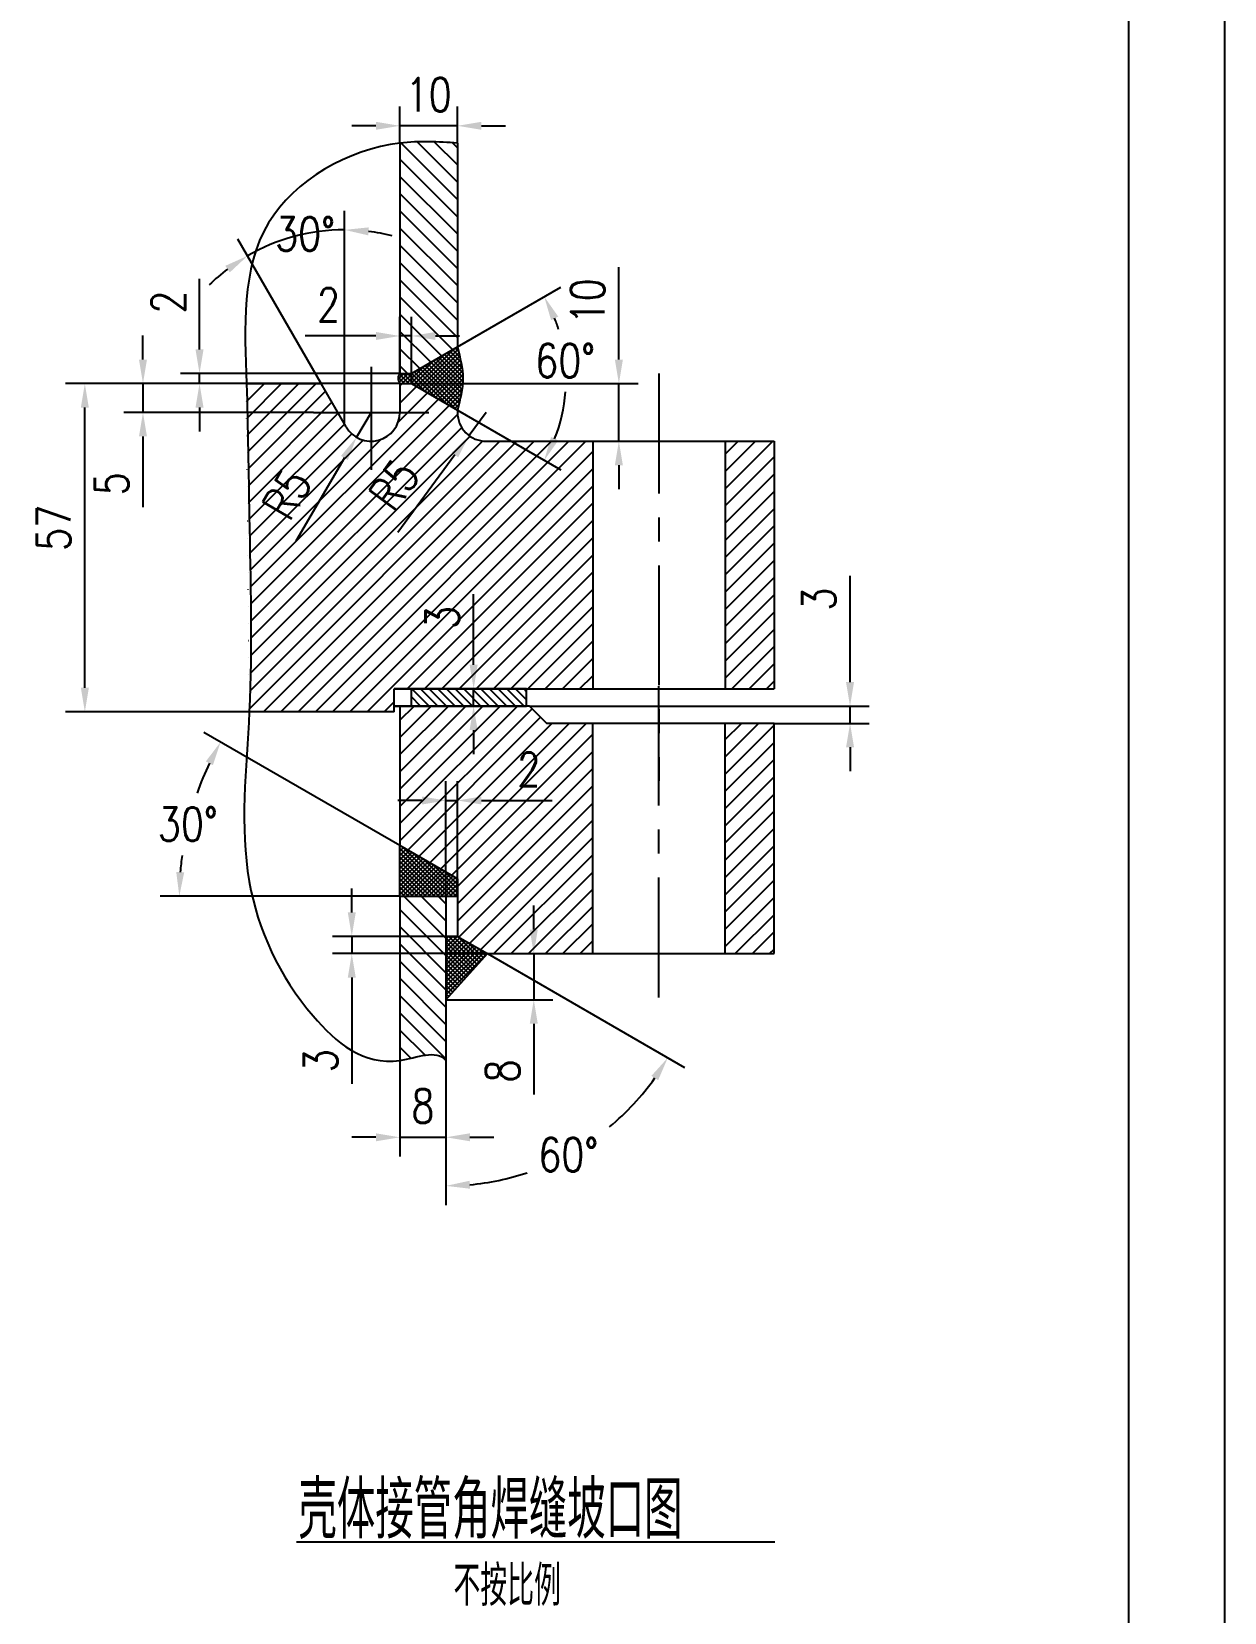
# Model space of a CAD drawing. Header units: millimetres. Extents: x -250 to 5690, y -100 to 8310.
# Drawn here: x 4447 to 5690, y 2832 to 4479 of the extents above; entities that cross this region are included whole.
import ezdxf

# ---------------------------------------------------------------- set-up
doc = ezdxf.new("R2010")
doc.units = ezdxf.units.MM
doc.header["$LTSCALE"] = 100
doc.linetypes.add('CENTER', pattern=[2, 1.25, -0.25, 0.25, -0.25])
for name, color, linetype in [('1轮廓实线层', 7, 'Continuous'), ('2细线层', 4, 'Continuous'), ('3中心线层', 1, 'CENTER'), ('5剖面线层', 2, 'Continuous'), ('6文字层', 3, 'Continuous'), ('7标注层', 4, 'Continuous')]:
    doc.layers.add(name, color=color, linetype=linetype)
doc.styles.add('PC_TEXTSTYLE', font='romans.shx', dxfattribs={"width": 0.8, "bigfont": 'hzfs.shx'})
doc.styles.add('TH_GBDIM', font='romans.shx', dxfattribs={"width": 0.8, "bigfont": 'gbcbig.shx'})
doc.dimstyles.new('TH_GBDIM', dxfattribs={"dimscale": 10, "dimtxt": 3.5, "dimasz": 2.5, "dimexe": 2, "dimexo": 0, "dimgap": 1.5, "dimtad": 1, "dimdec": 1, "dimzin": 0, "dimdsep": 46, "dimtxsty": 'TH_GBDIM', "dimcen": 2.5, "dimclrd": 130, "dimclre": 130, "dimclrt": 3, "dimadec": 0, "dimazin": 0, "dimtfac": 0.714286, "dimtdec": 1, "dimtmove": 0, "dimatfit": 3, "dimfxl": 0, "dimtolj": 1, "dimtzin": 0, "dimlwd": -1, "dimlwe": -1, "dimarcsym": 0})
pattern_1 = [(45, (-1633.578962054632, -1.323490877563927), (-2.245064030267288, 2.245064030267288), []), (135, (-1633.578962054632, -1.323490877563927), (-2.245064030267288, -2.245064030267288), [])]

# ---------------------------------------------------------------- blocks, each defined once
blk = doc.blocks.new('*D73')
at = {"layer": '7标注层', "color": 130}
for p, q in [((4563.005671654653, 4137.619173760688), (4563.005671654653, 4162.619173760688)), ((4830.759370176998, 4112.619173760688), (4543.005671654653, 4112.619173760688)), ((4563.005671654653, 4112.619173760688), (4563.005671654653, 4082.619173760689)), ((4740.759370177005, 4082.619173760689), (4543.005671654653, 4082.619173760689)), ((4563.005671654653, 4057.619173760689), (4563.005671654653, 3983.952507094022))]:
    blk.add_line(p, q, dxfattribs=at)
for points in [[(4558.839004987986, 4137.619173760688), (4567.17233832132, 4137.619173760688), (4563.005671654653, 4112.619173760688)], [(4558.839004987986, 4057.619173760689), (4567.17233832132, 4057.619173760689), (4563.005671654653, 4082.619173760689)]]:
    blk.add_solid(points, dxfattribs=at)
at = {"layer": 'Defpoints', "color": 0}
for p in [(4563.005671654653, 4112.619173760688), (4830.759370176998, 4112.619173760688), (4740.759370177005, 4082.619173760689)]:
    blk.add_point(p, dxfattribs=at)
at = {"layer": '7标注层', "color": 3, "insert": (4530.505671654652, 4008.285840427356), "char_height": 35, "attachment_point": 5, "rotation": 90, "style": 'TH_GBDIM'}
blk.add_mtext('\\A1;5{}{}', dxfattribs=at)
blk = doc.blocks.new('*D75')
at = {"layer": '7标注层', "color": 130}
for p, q in [((4830.759370177, 4123.259165027815), (4830.759370177, 4182.26697062771)), ((4842.759370176999, 4112.61917376069), (4842.759370176999, 4182.26697062771)), ((4805.759370177, 4162.26697062771), (4732.092703510333, 4162.26697062771)), ((4842.759370176999, 4162.26697062771), (4830.759370177, 4162.26697062771)), ((4867.759370176999, 4162.26697062771), (4892.759370176999, 4162.26697062771))]:
    blk.add_line(p, q, dxfattribs=at)
for points in [[(4805.759370177, 4166.433637294377), (4805.759370177, 4158.100303961043), (4830.759370177, 4162.26697062771)], [(4867.759370176999, 4166.433637294377), (4867.759370176999, 4158.100303961043), (4842.759370176999, 4162.26697062771)]]:
    blk.add_solid(points, dxfattribs=at)
at = {"layer": 'Defpoints', "color": 0}
for p in [(4842.759370176999, 4162.26697062771), (4830.759370177, 4123.259165027815), (4842.759370176999, 4112.61917376069)]:
    blk.add_point(p, dxfattribs=at)
at = {"layer": '7标注层', "color": 3, "insert": (4756.426036843667, 4194.76697062771), "char_height": 35, "attachment_point": 5, "style": 'TH_GBDIM'}
blk.add_mtext('\\A1;2{}{}', dxfattribs=at)
blk = doc.blocks.new('*D74')
at = {"layer": '7标注层', "color": 130}
for p, q in [((4621.94914619104, 4148.259165027815), (4621.94914619104, 4221.925831694483)), ((4830.759370177, 4123.259165027815), (4601.94914619104, 4123.259165027815)), ((4621.94914619104, 4112.619173760688), (4621.94914619104, 4123.259165027815)), ((4670.889476201362, 4112.619173760688), (4601.94914619104, 4112.619173760688)), ((4621.94914619104, 4087.619173760688), (4621.94914619104, 4062.619173760688))]:
    blk.add_line(p, q, dxfattribs=at)
for points in [[(4617.782479524373, 4148.259165027815), (4626.115812857707, 4148.259165027815), (4621.94914619104, 4123.259165027815)], [(4617.782479524373, 4087.619173760688), (4626.115812857707, 4087.619173760688), (4621.94914619104, 4112.619173760688)]]:
    blk.add_solid(points, dxfattribs=at)
at = {"layer": 'Defpoints', "color": 0}
for p in [(4830.759370177, 4123.259165027815), (4621.94914619104, 4112.619173760688), (4670.889476201362, 4112.619173760688)]:
    blk.add_point(p, dxfattribs=at)
at = {"layer": '7标注层', "color": 3, "insert": (4589.449146191039, 4197.59249836115), "char_height": 35, "attachment_point": 5, "rotation": 90, "style": 'TH_GBDIM'}
blk.add_mtext('\\A1;2{}{}', dxfattribs=at)
blk = doc.blocks.new('*D71')
at = {"layer": '7标注层', "color": 130}
for p, q in [((4670.889476201331, 4112.619173760688), (4482.423923430506, 4112.619173760688)), ((4502.423923430506, 3795.619173760688), (4502.423923430506, 4087.619173760688)), ((4673.761270980081, 3770.619173760688), (4482.423923430506, 3770.619173760688))]:
    blk.add_line(p, q, dxfattribs=at)
for points in [[(4498.257256763839, 4087.619173760688), (4506.590590097173, 4087.619173760688), (4502.423923430506, 4112.619173760688)], [(4498.257256763839, 3795.619173760688), (4506.590590097173, 3795.619173760688), (4502.423923430506, 3770.619173760688)]]:
    blk.add_solid(points, dxfattribs=at)
at = {"layer": 'Defpoints', "color": 0}
for p in [(4502.423923430506, 4112.619173760688), (4670.889476201331, 4112.619173760688), (4673.761270980081, 3770.619173760688)]:
    blk.add_point(p, dxfattribs=at)
at = {"layer": '7标注层', "color": 3, "insert": (4469.923923430505, 3962.370828765453), "char_height": 35, "attachment_point": 5, "rotation": 90, "style": 'TH_GBDIM'}
blk.add_mtext('\\A1;57{}{}', dxfattribs=at)
blk = doc.blocks.new('*D72')
at = {"layer": '7标注层', "color": 130}
for p, q in [((5299.867018846368, 3801.619173760698), (5299.867018846368, 3912.452507094031)), ((4965.759370176998, 3776.619173760699), (5319.867018846368, 3776.619173760698)), ((5299.867018846368, 3758.619173760699), (5299.867018846368, 3776.619173760698)), ((5220.759370176998, 3758.619173760699), (5319.867018846368, 3758.619173760699)), ((5299.867018846368, 3733.619173760699), (5299.867018846368, 3708.619173760699))]:
    blk.add_line(p, q, dxfattribs=at)
for points in [[(5295.700352179701, 3801.619173760698), (5304.033685513035, 3801.619173760698), (5299.867018846368, 3776.619173760698)], [(5295.700352179701, 3733.619173760699), (5304.033685513035, 3733.619173760699), (5299.867018846368, 3758.619173760699)]]:
    blk.add_solid(points, dxfattribs=at)
at = {"layer": 'Defpoints', "color": 0}
for p in [(4965.759370176998, 3776.619173760699), (5220.759370176998, 3758.619173760699), (5299.867018846368, 3758.619173760699)]:
    blk.add_point(p, dxfattribs=at)
at = {"layer": '7标注层', "color": 3, "insert": (5267.367018846368, 3888.119173760699), "char_height": 35, "attachment_point": 5, "rotation": 90, "style": 'TH_GBDIM'}
blk.add_mtext('\\A1;3{}{}', dxfattribs=at)
blk = doc.blocks.new('*D83')
at = {"layer": '7标注层', "color": 130}
for p, q in [((4878.759370176998, 3578.619173760699), (4878.759370176998, 3698.221488170035)), ((4890.759370176998, 3578.619173760699), (4890.759370176998, 3698.221488170035)), ((4853.759370176998, 3678.221488170035), (4828.759370176998, 3678.221488170035)), ((4878.759370176998, 3678.221488170035), (4890.759370176998, 3678.221488170035)), ((4915.759370176998, 3678.221488170035), (4989.426036843665, 3678.221488170035))]:
    blk.add_line(p, q, dxfattribs=at)
for points in [[(4853.759370176998, 3682.388154836702), (4853.759370176998, 3674.054821503369), (4878.759370176998, 3678.221488170035)], [(4915.759370176998, 3682.388154836702), (4915.759370176998, 3674.054821503369), (4890.759370176998, 3678.221488170035)]]:
    blk.add_solid(points, dxfattribs=at)
at = {"layer": 'Defpoints', "color": 0}
for p in [(4890.759370176998, 3678.221488170035), (4878.759370176998, 3578.619173760699), (4890.759370176998, 3578.619173760699)]:
    blk.add_point(p, dxfattribs=at)
at = {"layer": '7标注层', "color": 3, "insert": (4965.092703510331, 3710.721488170035), "char_height": 35, "attachment_point": 5, "style": 'TH_GBDIM'}
blk.add_mtext('\\A1;2{}{}', dxfattribs=at)
blk = doc.blocks.new('*D79')
at = {"layer": '7标注层', "color": 130}
for p, q in [((4970.295090244756, 3543.619173760686), (4970.295090244756, 3568.619173760686)), ((4921.936284713247, 3518.619173760686), (4990.295090244756, 3518.619173760686)), ((4970.295090244756, 3518.619173760686), (4970.295090244756, 3470.619173760697)), ((4878.759370176998, 3470.619173760697), (4990.295090244756, 3470.619173760697)), ((4970.295090244756, 3445.619173760697), (4970.295090244756, 3371.95250709403))]:
    blk.add_line(p, q, dxfattribs=at)
for points in [[(4966.128423578089, 3543.619173760686), (4974.461756911423, 3543.619173760686), (4970.295090244756, 3518.619173760686)], [(4966.128423578089, 3445.619173760697), (4974.461756911423, 3445.619173760697), (4970.295090244756, 3470.619173760697)]]:
    blk.add_solid(points, dxfattribs=at)
at = {"layer": 'Defpoints', "color": 0}
for p in [(4921.936284713247, 3518.619173760686), (4970.295090244756, 3518.619173760686), (4878.759370176998, 3470.619173760697)]:
    blk.add_point(p, dxfattribs=at)
at = {"layer": '7标注层', "color": 3, "insert": (4937.795090244756, 3396.285840427364), "char_height": 35, "attachment_point": 5, "rotation": 90, "style": 'TH_GBDIM'}
blk.add_mtext('\\A1;8{}{}', dxfattribs=at)
blk = doc.blocks.new('*D78')
at = {"layer": '7标注层', "color": 130}
for p, q in [((4921.936284713247, 3518.619173760697), (5127.237207669562, 3400.088630627031)), ((4878.759370176994, 3407.326745565614), (4878.759370176989, 3256.629884263019))]:
    blk.add_line(p, q, dxfattribs=at)
for start, end in [(309.7011169081672, 324.6316048315231), (275.3683951684837, 288.4565781094863)]:
    blk.add_arc((4878.759370176997, 3543.54737699097), 266.9174927279515, start, end, dxfattribs=at)
for points in [[(5092.909578773432, 3391.297171063969), (5099.92341002742, 3386.797102666154), (5109.916699593871, 3410.088630627028)], [(4903.927069867287, 3273.638562914506), (4903.536811943006, 3281.962753157225), (4878.759370176989, 3276.629884263018)]]:
    blk.add_solid(points, dxfattribs=at)
at = {"layer": 'Defpoints', "color": 0}
for p in [(4878.759370176999, 3578.619173760697), (4890.759370176998, 3536.619173760697), (4921.936284713247, 3518.619173760697), (4878.759370176994, 3407.326745565614), (5050.330627311138, 3339.076714915488)]:
    blk.add_point(p, dxfattribs=at)
at = {"layer": '7标注层', "color": 3, "insert": (5006.261677783392, 3309.051941045576), "char_height": 35, "attachment_point": 5, "style": 'TH_GBDIM'}
blk.add_mtext('\\A1;60%%d{}{}', dxfattribs=at)
blk = doc.blocks.new('*D80')
at = {"layer": '7标注层', "color": 130}
for p, q in [((4780.617757997404, 3561.619173760697), (4780.617757997404, 3586.619173760697)), ((4878.759370176995, 3536.619173760697), (4760.617757997404, 3536.619173760697)), ((4780.617757997404, 3536.619173760697), (4780.617757997404, 3518.619173760686)), ((4921.936284713236, 3518.619173760686), (4760.617757997404, 3518.619173760686)), ((4780.617757997404, 3493.619173760686), (4780.617757997404, 3382.785840427353))]:
    blk.add_line(p, q, dxfattribs=at)
for points in [[(4776.451091330737, 3561.619173760697), (4784.784424664071, 3561.619173760697), (4780.617757997404, 3536.619173760697)], [(4776.451091330737, 3493.619173760686), (4784.784424664071, 3493.619173760686), (4780.617757997404, 3518.619173760686)]]:
    blk.add_solid(points, dxfattribs=at)
at = {"layer": 'Defpoints', "color": 0}
for p in [(4780.617757997404, 3536.619173760697), (4878.759370176995, 3536.619173760697), (4921.936284713236, 3518.619173760686)]:
    blk.add_point(p, dxfattribs=at)
at = {"layer": '7标注层', "color": 3, "insert": (4748.117757997403, 3407.119173760687), "char_height": 35, "attachment_point": 5, "rotation": 90, "style": 'TH_GBDIM'}
blk.add_mtext('\\A1;3{}{}', dxfattribs=at)
blk = doc.blocks.new('*D81')
at = {"layer": '7标注层', "color": 130}
for p, q in [((4830.759370176998, 3407.326745565613), (4830.759370176998, 3307.246495157317)), ((4878.759370176993, 3407.326745565613), (4878.759370176993, 3307.246495157317)), ((4805.759370176998, 3327.246495157317), (4780.759370176998, 3327.246495157317)), ((4830.759370176998, 3327.246495157317), (4878.759370176993, 3327.246495157317)), ((4903.759370176993, 3327.246495157317), (4928.759370176993, 3327.246495157317))]:
    blk.add_line(p, q, dxfattribs=at)
for points in [[(4805.759370176998, 3331.413161823984), (4805.759370176998, 3323.079828490651), (4830.759370176998, 3327.246495157317)], [(4903.759370176993, 3331.413161823984), (4903.759370176993, 3323.079828490651), (4878.759370176993, 3327.246495157317)]]:
    blk.add_solid(points, dxfattribs=at)
at = {"layer": 'Defpoints', "color": 0}
for p in [(4830.759370176998, 3407.326745565613), (4878.759370176993, 3407.326745565613), (4878.759370176993, 3327.246495157317)]:
    blk.add_point(p, dxfattribs=at)
at = {"layer": '7标注层', "color": 3, "insert": (4854.759370176996, 3359.746495157317), "char_height": 35, "attachment_point": 5, "style": 'TH_GBDIM'}
blk.add_mtext('\\A1;8{}{}', dxfattribs=at)
blk = doc.blocks.new('*D77')
at = {"layer": '7标注层', "color": 130}
for p, q in [((4830.759370176997, 3631.260189912074), (4626.566516947029, 3749.150988690993)), ((4830.759370176997, 3578.619173760696), (4580.872654852643, 3578.619173760697))]:
    blk.add_line(p, q, dxfattribs=at)
for start, end in [(154.4625316255264, 160.4563953567384), (172.4106540195185, 175.5374683744739)]:
    blk.add_arc((4921.936284713237, 3578.619173760697), 321.0636298605956, start, end, dxfattribs=at)
for points in [[(4628.552614510425, 3718.971371119007), (4635.9262423993, 3715.088838929722), (4643.887025022717, 3739.150988690992)], [(4606.009489747394, 3603.43799803533), (4597.682474582931, 3603.762440472837), (4600.872654852643, 3578.619173760695)]]:
    blk.add_solid(points, dxfattribs=at)
at = {"layer": 'Defpoints', "color": 0}
for p in [(4620.235160930497, 3688.429402462277), (4830.759370176997, 3631.260189912074), (4890.759370176998, 3596.619173760697), (4830.759370176997, 3578.619173760696), (4878.759370176997, 3578.619173760697)]:
    blk.add_point(p, dxfattribs=at)
at = {"layer": '7标注层', "color": 3, "insert": (4609.732322203668, 3653.522713146928), "char_height": 35, "attachment_point": 5, "style": 'TH_GBDIM'}
blk.add_mtext('\\A1;30%%d{}{}', dxfattribs=at)
blk = doc.blocks.new('*D82')
at = {"layer": '7标注层', "color": 130}
for p, q in [((4907.597119223537, 3819.619173760688), (4907.597119223537, 3893.285840427354)), ((4962.759370176998, 3794.619173760688), (4887.597119223537, 3794.619173760688)), ((4907.597119223537, 3776.619173760699), (4907.597119223537, 3794.619173760688)), ((4962.759370176998, 3776.619173760699), (4887.597119223537, 3776.619173760699)), ((4907.597119223537, 3751.619173760699), (4907.597119223537, 3726.619173760699))]:
    blk.add_line(p, q, dxfattribs=at)
for points in [[(4903.43045255687, 3819.619173760688), (4911.763785890204, 3819.619173760688), (4907.597119223537, 3794.619173760688)], [(4903.43045255687, 3751.619173760699), (4911.763785890204, 3751.619173760699), (4907.597119223537, 3776.619173760699)]]:
    blk.add_solid(points, dxfattribs=at)
at = {"layer": 'Defpoints', "color": 0}
for p in [(4907.597119223537, 3794.619173760688), (4962.759370176998, 3794.619173760688), (4962.759370176998, 3776.619173760699)]:
    blk.add_point(p, dxfattribs=at)
at = {"layer": '7标注层', "color": 3, "insert": (4875.097119223537, 3868.952507094022), "char_height": 35, "attachment_point": 5, "rotation": 90, "style": 'TH_GBDIM'}
blk.add_mtext('\\A1;3{}{}', dxfattribs=at)
blk = doc.blocks.new('*D76')
at = {"layer": '7标注层', "color": 130}
for p, q in [((4830.759370177006, 4363.268597828512), (4830.759370177006, 4401.274429279027)), ((4890.759370177, 4363.268597828512), (4890.759370177, 4401.274429279027)), ((4805.759370177006, 4381.274429279027), (4780.759370177006, 4381.274429279027)), ((4890.759370177, 4381.274429279027), (4830.759370177006, 4381.274429279027)), ((4915.759370177, 4381.274429279027), (4940.759370177, 4381.274429279027))]:
    blk.add_line(p, q, dxfattribs=at)
for points in [[(4805.759370177006, 4385.441095945694), (4805.759370177006, 4377.10776261236), (4830.759370177006, 4381.274429279027)], [(4915.759370177, 4385.441095945694), (4915.759370177, 4377.10776261236), (4890.759370177, 4381.274429279027)]]:
    blk.add_solid(points, dxfattribs=at)
at = {"layer": 'Defpoints', "color": 0}
for p in [(4830.759370177006, 4381.274429279027), (4830.759370177006, 4363.268597828512), (4890.759370177, 4363.268597828512)]:
    blk.add_point(p, dxfattribs=at)
at = {"layer": '7标注层', "color": 3, "insert": (4860.759370177003, 4413.774429279027), "char_height": 35, "attachment_point": 5, "style": 'TH_GBDIM'}
blk.add_mtext('\\A1;10{}{}', dxfattribs=at)
blk = doc.blocks.new('*D84')
at = {"layer": '7标注层', "color": 130}
for p, q in [((4890.759370177001, 4150.971977377293), (4998.495253684329, 4213.173317438623)), ((4890.759370177001, 4084.906361411213), (4998.495253684332, 4022.705021349888))]:
    blk.add_line(p, q, dxfattribs=at)
for start, end in [(17.411397413557, 21.58974811278322), (338.4102518872188, 355.2923279130356)]:
    blk.add_arc((4833.544867253559, 4117.939169394253), 170.468299035291, start, end, dxfattribs=at)
for points in [[(4988.30201874527, 4178.851247626442), (4995.804999641235, 4182.477502184419), (4981.174745519323, 4203.173317593323)], [(4995.804999641236, 4053.400836604091), (4988.302018745272, 4057.027091162067), (4981.174745519326, 4032.705021195187)]]:
    blk.add_solid(points, dxfattribs=at)
at = {"layer": 'Defpoints', "color": 0}
for p in [(4890.759370177001, 4150.971977377293), (4842.759370177, 4123.259165027815), (4842.759370176999, 4112.61917376069), (5001.423369874448, 4088.337660416606), (4890.759370177001, 4084.906361411213)]:
    blk.add_point(p, dxfattribs=at)
at = {"layer": '7标注层', "color": 3, "insert": (5003.00532160359, 4136.448501836736), "char_height": 35, "attachment_point": 5, "style": 'TH_GBDIM'}
blk.add_mtext('\\A1;60%%d{}{}', dxfattribs=at)
blk = doc.blocks.new('*D85')
at = {"layer": '7标注层', "color": 130}
for p, q in [((4800.759370177004, 4082.61917376069), (4785.583822351801, 4056.740558105963)), ((4772.937532497467, 4035.175045060359), (4722.18375588207, 3948.625452703996))]:
    blk.add_line(p, q, dxfattribs=at)
blk.add_solid([(4769.343280323199, 4037.282760036081), (4776.531784671733, 4033.067330084637), (4785.583822351801, 4056.740558105963)], dxfattribs=at)
at = {"layer": 'Defpoints', "color": 0}
for p in [(4800.759370177004, 4082.61917376069), (4785.583822351801, 4056.740558105963)]:
    blk.add_point(p, dxfattribs=at)
at = {"layer": '7标注层', "color": 3, "insert": (4713.202332303313, 3997.557669170009), "char_height": 35, "attachment_point": 5, "rotation": 59.612100588089895, "style": 'TH_GBDIM'}
blk.add_mtext('\\A1;R5{}{}', dxfattribs=at)
blk = doc.blocks.new('*D86')
at = {"layer": '7标注层', "color": 130}
for p, q in [((4920.759370177006, 4082.619173760688), (4902.971067631601, 4058.461849973615)), ((4888.147482177099, 4038.330746817725), (4828.655492553033, 3957.537919485419))]:
    blk.add_line(p, q, dxfattribs=at)
blk.add_solid([(4884.792298317784, 4040.801344393474), (4891.502666036415, 4035.860149241974), (4902.971067631601, 4058.461849973615)], dxfattribs=at)
at = {"layer": 'Defpoints', "color": 0}
for p in [(4920.759370177006, 4082.619173760688), (4902.971067631601, 4058.461849973615)]:
    blk.add_point(p, dxfattribs=at)
at = {"layer": '7标注层', "color": 3, "insert": (4824.819260535156, 4007.139442664479), "char_height": 35, "attachment_point": 5, "rotation": 53.63383850883282, "style": 'TH_GBDIM'}
blk.add_mtext('\\A1;R5{}{}', dxfattribs=at)
blk = doc.blocks.new('*D87')
at = {"layer": '7标注层', "color": 130}
for p, q in [((5058.968743816356, 4137.619173760688), (5058.968743816356, 4233.952507094022)), ((4842.759370176999, 4112.619173760688), (5078.968743816356, 4112.619173760688)), ((5058.968743816356, 4052.619173760687), (5058.968743816356, 4112.619173760688)), ((4920.759370177005, 4052.619173760687), (5078.968743816356, 4052.619173760687)), ((5058.968743816356, 4027.619173760687), (5058.968743816356, 4002.619173760687))]:
    blk.add_line(p, q, dxfattribs=at)
for points in [[(5054.802077149689, 4137.619173760688), (5063.135410483023, 4137.619173760688), (5058.968743816356, 4112.619173760688)], [(5054.802077149689, 4027.619173760687), (5063.135410483023, 4027.619173760687), (5058.968743816356, 4052.619173760687)]]:
    blk.add_solid(points, dxfattribs=at)
at = {"layer": 'Defpoints', "color": 0}
for p in [(4842.759370176999, 4112.619173760688), (4920.759370177005, 4052.619173760687), (5058.968743816356, 4052.619173760687)]:
    blk.add_point(p, dxfattribs=at)
at = {"layer": '7标注层', "color": 3, "insert": (5026.468743816356, 4198.285840427357), "char_height": 35, "attachment_point": 5, "rotation": 90, "style": 'TH_GBDIM'}
blk.add_mtext('\\A1;10{}{}', dxfattribs=at)
blk = doc.blocks.new('*D88')
at = {"layer": '7标注层', "color": 130}
for p, q in [((4773.113809420236, 4111.427104475508), (4773.113809420236, 4292.832626388648)), ((4748.797841662755, 4112.619173760688), (4661.948827027757, 4263.04605487328))]:
    blk.add_line(p, q, dxfattribs=at)
for start, end in [(90.00000000000007, 120.0000040939601), (75.83198047369125, 82.91599023684566), (127.0840138571145, 134.1680236202689)]:
    blk.add_arc((4773.113809420235, 4070.502689119325), 202.329937269324, start, end, dxfattribs=at)
for points in [[(4797.808635942396, 4267.129412018528), (4798.323471601777, 4275.446826802478), (4773.113809420236, 4272.832626388648)], [(4648.809520927293, 4235.384678736938), (4653.414089575357, 4228.439004398926), (4671.94882826536, 4245.725547512122)]]:
    blk.add_solid(points, dxfattribs=at)
at = {"layer": 'Defpoints', "color": 0}
for p in [(4703.912886219489, 4260.630634838972), (4748.797841662755, 4112.619173760688), (4773.113809420236, 4111.427104475508), (4773.113809420236, 4070.502689119325), (4774.778609135268, 4067.619171904284)]:
    blk.add_point(p, dxfattribs=at)
at = {"layer": '7标注层', "color": 3, "insert": (4731.93866154944, 4268.598652513904), "char_height": 35, "attachment_point": 5, "style": 'TH_GBDIM'}
blk.add_mtext('\\A1;30%%d{}{}', dxfattribs=at)

msp = doc.modelspace()

# ---------------------------------------------------------------- hatches: boundary and pattern name
at = {"layer": '5剖面线层'}
h = msp.add_hatch(dxfattribs=at)
h.set_pattern_fill('ANSI31', color=256, scale=4, angle=90, style=0)
h.set_pattern_definition([(135, (-1633.578962054632, -1.323490877563927), (-8.980256121069154, -8.980256121069152), [])])
edge = h.paths.add_edge_path()
edge.add_line((4830.759370177001, 4123.259165027817), (4842.759370177005, 4123.259165027817))
edge.add_line((4842.759370177005, 4123.259165027817), (4890.759370177, 4150.971977377293))
edge.add_line((4890.759370177, 4150.971977377293), (4890.759370177, 4363.268597828511))
edge.add_spline(control_points=[(4890.759370177, 4363.268597828512), (4870.809692736568, 4364.686473007285), (4850.932589591639, 4365.741181570086), (4830.759370177007, 4363.268597828512)], knot_values=[0, 0, 0, 0, 59.99999999999326, 59.99999999999326, 59.99999999999326, 59.99999999999454], degree=3, periodic=0)
edge.add_line((4830.759370177006, 4363.268597828512), (4830.759370177001, 4123.259165027817))
h = msp.add_hatch(dxfattribs=at)
h.set_pattern_fill('ANSI37', color=256, style=0)
h.set_pattern_definition(pattern_1)
edge = h.paths.add_edge_path()
edge.add_line((4842.759370177004, 4123.259165027817), (4830.759370177, 4123.259165027817))
edge.add_spline(control_points=[(4830.759370177, 4123.259165027817), (4829.821370667768, 4121.60564973946), (4827.83285883746, 4118.100280408097), (4829.747750635063, 4114.513851058206), (4830.759370176999, 4112.619173760688)], knot_values=[0, 0, 0, 0, 5.345191591450733, 11.33153760770213, 11.33153760770213, 11.33153760770213, 11.33153760770213], degree=3, periodic=0)
edge.add_line((4830.759370176998, 4112.619173760688), (4842.759370177004, 4112.619173760688))
edge.add_line((4842.759370177004, 4112.619173760688), (4890.759370177001, 4084.906361411214))
edge.add_spline(control_points=[(4890.759370177, 4084.906361411213), (4893.537189325304, 4095.920847379129), (4899.091109881695, 4117.943008207219), (4893.536044047088, 4139.964591296954), (4890.759370177, 4150.971977377293)], knot_values=[0, 0, 0, 0, 33.50690895729032, 66.99309800376334, 66.99309800376334, 66.99309800376334, 66.99309800376334], degree=3, periodic=0)
edge.add_line((4890.759370177001, 4150.971977377293), (4842.759370177004, 4123.259165027817))
h = msp.add_hatch(dxfattribs=at)
h.set_pattern_fill('ANSI31', color=256, scale=4, style=0)
h.set_pattern_definition([(45, (-1633.578962054632, -1.323490877563927), (-8.980256121069152, 8.980256121069154), [])])
edge = h.paths.add_edge_path()
edge.add_spline(control_points=[(4670.88947620133, 4112.619173760735), (4672.470429172571, 4065.024102899554), (4673.561780367405, 3953.454154809702), (4677.154455133731, 3839.26112406238), (4673.761270980081, 3770.619173760687)], knot_values=[389.2073355513951, 389.2073355513951, 389.2073355513951, 389.2073355514653, 527.4503565277507, 731.2371674197688, 731.2371674197688, 731.2371674197688, 731.23716741977], degree=3, periodic=0)
edge.add_line((4673.761270980081, 3770.619173760687), (4824.759370176998, 3770.619173760687))
edge.add_line((4824.759370176998, 3770.619173760687), (4824.759370176998, 3794.619173760699))
edge.add_line((4824.759370176998, 3794.619173760699), (4962.759370176998, 3794.619173760699))
edge.add_line((4962.759370176998, 3794.619173760699), (5031.759370176998, 3794.619173760696))
edge.add_line((5031.759370176998, 3794.619173760696), (5031.759370176999, 4052.619173760688))
edge.add_line((5031.759370176999, 4052.619173760688), (4920.759370177005, 4052.619173760687))
edge.add_arc((4920.759370177005, 4082.619173760687), 29.99999999999998, 180.0000000001138, 270, ccw=False)
edge.add_line((4890.759370177005, 4082.619173760627), (4890.759370177, 4084.906361411213))
edge.add_line((4890.759370177, 4084.906361411213), (4842.759370177002, 4112.619173760688))
edge.add_line((4842.759370177002, 4112.619173760688), (4830.759370177002, 4112.619173760688))
edge.add_line((4830.759370177002, 4112.619173760688), (4830.759370177004, 4106.619173760677))
edge.add_line((4830.759370177004, 4106.619173760677), (4830.759370176998, 4082.619173760682))
edge.add_arc((4800.759370176998, 4082.619173760702), 30.00000000000015, 210.0000040939659, 359.9999999999609, ccw=False)
edge.add_line((4774.778609135263, 4067.619171904294), (4748.797841662753, 4112.619173760687))
edge.add_line((4748.797841662753, 4112.619173760687), (4670.889476201331, 4112.619173760688))
h.paths.add_polyline_path([(4848.847119223537, 3850.869173760688), (4848.847119223537, 3887.035840427355), (4901.347119223537, 3887.035840427355), (4901.347119223537, 3850.869173760688)], flags=24)
h.paths.add_polyline_path([(4674.666372688481, 3983.735612123083), (4706.450714522376, 4037.936934911036), (4751.738291918145, 4011.379726216933), (4719.95395008425, 3957.17840342898)], flags=24)
h.paths.add_polyline_path([(4785.053296500314, 3997.406121092471), (4822.309907942627, 4048.002293690942), (4864.585224569997, 4016.872764236489), (4827.328613127684, 3966.276591638018)], flags=24)
h = msp.add_hatch(dxfattribs=at)
h.set_pattern_fill('ANSI31', color=256, scale=4, style=0)
h.set_pattern_definition([(45, (168.5657351159271, 348.9708379407193), (-8.980256121069152, 8.980256121069154), [])])
h.paths.add_polyline_path([(5220.759370176997, 4052.619173760687), (5169.759370176998, 4052.619173760687), (5169.759370176997, 3794.619173760687), (5220.759370176998, 3794.619173760687)])
h = msp.add_hatch(dxfattribs=at)
h.set_pattern_fill('ANSI31', color=256, scale=2, angle=90, style=0)
h.set_pattern_definition([(135, (1041.292255942049, 1804.4107205703), (-4.490128060534577, -4.490128060534576), [])])
h.paths.add_polyline_path([(4962.759370176998, 3794.619173760699), (4842.759370176998, 3794.619173760699), (4842.759370176998, 3776.619173760698), (4962.759370176998, 3776.619173760699)])
h = msp.add_hatch(dxfattribs=at)
h.set_pattern_fill('ANSI31', color=256, scale=4, style=0)
h.set_pattern_definition([(45, (1041.292255942049, 1804.4107205703), (-8.980256121069152, 8.980256121069154), [])])
h.paths.add_polyline_path([(5031.759370176998, 3758.619173760699), (4983.759370176999, 3758.619173760699), (4965.759370176999, 3776.619173760698), (4830.759370176998, 3776.619173760699), (4830.759370176998, 3631.260189912076), (4890.759370176999, 3596.619173760699), (4890.759370176999, 3536.619173760699), (4921.936284713245, 3518.619173760699), (5031.759370176998, 3518.619173760698)])
h.paths.add_polyline_path([(5220.759370176999, 3758.619173760699), (5169.759370176998, 3758.619173760699), (5169.759370176999, 3518.619173760699), (5220.759370176998, 3518.6191737607)])
h.paths.add_polyline_path([(4947.009370176999, 3736.971488170035), (4983.176036843666, 3736.971488170035), (4983.176036843666, 3684.471488170035), (4947.009370176999, 3684.471488170035)], flags=24)
h = msp.add_hatch(dxfattribs=at)
h.set_pattern_fill('ANSI37', color=256, style=0)
h.set_pattern_definition(pattern_1)
h.paths.add_polyline_path([(4830.759370176998, 3631.260189912076), (4830.759370176998, 3578.619173760699), (4878.759370176998, 3578.619173760699), (4890.759370176998, 3578.619173760699), (4890.759370176997, 3596.619173760698)])
h.paths.add_polyline_path([(4921.936284713248, 3518.619173760699), (4890.759370176998, 3536.619173760699), (4878.759370176997, 3536.619173760699), (4878.759370176994, 3470.619173760694)])
h = msp.add_hatch(dxfattribs=at)
h.set_pattern_fill('ANSI31', color=256, scale=4, angle=90, style=0)
h.set_pattern_definition([(135, (1041.292255942049, 1804.4107205703), (-8.980256121069154, -8.980256121069152), [])])
edge = h.paths.add_edge_path()
edge.add_line((4878.759370176999, 3578.619173760698), (4830.759370176998, 3578.619173760699))
edge.add_line((4830.759370176998, 3578.619173760699), (4830.759370176998, 3518.619173760699))
edge.add_line((4830.759370176998, 3518.619173760699), (4830.759370176998, 3407.326745565613))
edge.add_spline(control_points=[(4830.759370176997, 3407.326745565613), (4848.623278968132, 3410.032329781632), (4868.403391030631, 3419.523208000272), (4878.759370176993, 3407.326745565613)], knot_values=[1124.154332333858, 1124.154332333859, 1124.154332333859, 1124.154332333859, 1172.154332333853, 1172.154332333853, 1172.154332333853, 1172.154332333853], degree=3, periodic=0)
edge.add_line((4878.759370176993, 3407.326745565613), (4878.759370176999, 3578.619173760698))

# ---------------------------------------------------------------- linework, layer by layer
for p, q in [((4830.759370177006, 4363.268597828514), (4830.759370177002, 4123.259165027817)), ((4890.759370177, 4363.268597828514), (4890.759370177, 4150.971977377293)), ((4830.759370177, 4123.259165027817), (4842.759370177, 4123.259165027817)), ((4670.889476201331, 4112.619173760688), (4748.797841662754, 4112.619173760688)), ((4774.778609135268, 4067.619171904284), (4748.797841662754, 4112.619173760688)), ((4830.759370176998, 4112.619173760688), (4830.759370176998, 4082.619173760689)), ((4830.759370176999, 4112.619173760688), (4842.759370176999, 4112.619173760688)), ((4830.759370177002, 4112.619173760688), (4830.759370177004, 4106.619173760677)), ((4890.759370177, 4084.906361411213), (4890.759370177005, 4082.619173760687)), ((4920.759370177005, 4052.619173760687), (5220.759370176998, 4052.619173760688)), ((5031.759370176998, 4052.619173760688), (5031.759370176998, 3794.619173760688)), ((5169.759370176998, 4052.619173760688), (5169.759370176998, 3794.619173760688)), ((5220.759370176998, 4052.619173760688), (5220.759370176998, 3794.619173760688)), ((4824.759370176998, 3794.619173760688), (5220.759370176998, 3794.619173760688)), ((4962.759370176998, 3794.619173760699), (4824.759370176998, 3794.619173760699)), ((4824.759370176998, 3770.619173760688), (4824.759370176998, 3794.619173760688)), ((4842.759370176998, 3776.619173760699), (4842.759370176998, 3794.619173760699)), ((4962.759370176998, 3776.619173760699), (4962.759370176998, 3794.619173760699)), ((4965.759370176998, 3776.619173760699), (4824.759370176998, 3776.619173760699)), ((4824.759370176998, 3776.619173760699), (4962.759370176998, 3776.619173760699)), ((4830.759370176998, 3776.619173760699), (4830.759370176998, 3631.260189912076)), ((4965.759370176998, 3776.619173760699), (4983.759370176998, 3758.619173760699)), ((4824.759370176998, 3770.619173760688), (4670.889476201337, 3770.619173760688)), ((5220.759370176998, 3758.619173760699), (4983.759370176998, 3758.619173760699)), ((5031.759370176998, 3518.619173760699), (5031.759370176998, 3758.619173760699)), ((5169.759370176998, 3518.619173760699), (5169.759370176998, 3758.619173760699)), ((5220.759370176998, 3518.619173760699), (5220.759370176998, 3758.619173760699)), ((4890.759370176998, 3596.619173760699), (4830.759370176998, 3631.260189912076)), ((4830.759370176998, 3578.619173760699), (4830.759370176998, 3631.260189912076)), ((4890.759370176998, 3596.619173760699), (4890.759370176998, 3536.619173760699)), ((4830.759370176998, 3578.619173760699), (4830.759370176998, 3407.326745565615)), ((4830.759370176998, 3578.619173760699), (4878.759370176998, 3578.619173760699)), ((4830.759370176998, 3578.619173760699), (4830.759370176998, 3518.619173760699)), ((4878.759370176998, 3578.619173760699), (4878.759370176993, 3407.326745565615)), ((4878.759370176998, 3578.619173760699), (4890.759370176998, 3578.619173760699)), ((4890.759370176998, 3536.619173760699), (4878.759370176998, 3536.619173760699)), ((4890.759370176998, 3536.619173760699), (4921.936284713247, 3518.619173760699)), ((4878.759370176998, 3470.619173760699), (4921.936284713247, 3518.619173760699)), ((4921.936284713247, 3518.619173760699), (5220.759370176998, 3518.619173760699))]:
    msp.add_line(p, q)
for centre, start, end in [((4800.759370177005, 4082.619173760689), 210.0000040939588, 0), ((4920.759370177005, 4082.619173760687), 180, 270.0000000000001)]:
    msp.add_arc(centre, 30, start, end)
at = {"layer": '1轮廓实线层'}
for p, q in [((5590, 8210), (5590, 0)), ((4842.759370177, 4123.259165027815), (4890.759370177, 4150.971977377293)), ((4842.759370176999, 4112.61917376069), (4890.759370177, 4084.906361411213))]:
    msp.add_line(p, q, dxfattribs=at)
for points in [[(4890.759370177, 4150.971977377293), (4896.313862841175, 4117.949674791014), (4890.759370177, 4084.906361411213)], [(4830.759370177, 4123.259165027817), (4828.813916651407, 4118.280582525832), (4830.759370176999, 4112.619173760688)]]:
    msp.add_spline(points, degree=3, dxfattribs=at)
at = {"layer": '2细线层'}
for p, q in [((5690, 8310), (5690, -100)), ((4773.113809420236, 4070.502689119324), (4773.113809420236, 4111.427104475507)), ((4723.078763907692, 2905.65805042791), (5221.353284517307, 2905.65805042791))]:
    msp.add_line(p, q, dxfattribs=at)
at = {"layer": '2细线层', "start_tangent": (-0.9974838720217708, 0.07089375893868226), "end_tangent": (0.6472486966477488, -0.7622789021662547)}
msp.add_spline([(4890.759370177, 4363.268597828512), (4830.759370177006, 4363.268597828512), (4693.866623123091, 4280.059283916064), (4670.889476201331, 4112.619173760686), (4673.761270980081, 3974.405984652705), (4673.761270980081, 3770.619173760686), (4673.761270980081, 3593.830369989366), (4740.298340996651, 3453.696889887313), (4830.759370176998, 3407.326745565613), (4878.759370176993, 3407.326745565613)], degree=3, dxfattribs=at)
at = {"layer": '3中心线层'}
for p, q in [((4800.759370177001, 4130.133165817536), (4800.759370177005, 4022.619173760689)), ((5100.759370176995, 4123.259844956016), (5100.759370176998, 3698.619173760688)), ((4740.759370177005, 4082.619173760689), (4860.759370177005, 4082.619173760689)), ((5100.759370176998, 3472.886960651022), (5100.759370176998, 3797.439888834006))]:
    msp.add_line(p, q, dxfattribs=at)

# ---------------------------------------------------------------- texts
at = {"layer": '6文字层', "style": 'PC_TEXTSTYLE', "width": 0.6669999957084656}
for s, height, p in [('壳体接管角焊缝坡口图', 60, (4725.093314838134, 2908.958186567672)), ('不按比例', 42, (4886.576787436879, 2838.938267105606))]:
    msp.add_text(s, height=height, dxfattribs=at).set_placement(p)

# ---------------------------------------------------------------- dimensions: what is measured, and where the dimension line sits
at = {"layer": '7标注层'}
for base, p1, p2, text, picture, middle in [((4830.759370177006, 4381.274429279027), (4890.759370177, 4363.268597828512), (4830.759370177006, 4363.268597828512), '10{}{}', '*D76', (4860.759370177003, 4381.274429279027)), ((4842.759370176999, 4162.26697062771), (4830.759370177, 4123.259165027815), (4842.759370176999, 4112.61917376069), '2{}{}', '*D75', (4756.426036843667, 4162.26697062771)), ((4878.759370176993, 3327.246495157317), (4830.759370176998, 3407.326745565613), (4878.759370176993, 3407.326745565613), '8{}{}', '*D81', (4854.759370176996, 3327.246495157317))]:
    dim = msp.add_linear_dim(base=base, p1=p1, p2=p2, text=text, dimstyle='TH_GBDIM', override={"dimgap": 1.5, "dimtad": 1, "dimjust": 0, "dimse1": 0, "dimse2": 0, "dimsd1": 0, "dimsd2": 0, "dimclrt": 3, "dimtvp": 0}, dxfattribs=at)
    dim.commit()
    dim.dimension.update_dxf_attribs({"geometry": picture, "text_midpoint": middle, "dimtype": 160})
for base, line1, line2, text, picture, middle in [((4703.912886219489, 4260.630634838972), ((4774.778609135268, 4067.619171904284), (4748.797841662754, 4112.619173760688)), ((4773.113809420236, 4070.502689119324), (4773.113809420236, 4111.427104475507)), '30%%d{}{}', '*D88', (4731.93866154944, 4268.598652513904)), ((5001.423369874448, 4088.337660416606), ((4842.759370176999, 4112.61917376069), (4890.759370177, 4084.906361411213)), ((4842.759370177, 4123.259165027815), (4890.759370177, 4150.971977377293)), '60%%d{}{}', '*D84', (5003.00532160359, 4136.448501836736)), ((4620.235160930497, 3688.429402462277), ((4890.759370176998, 3596.619173760697), (4830.759370176998, 3631.260189912075)), ((4830.759370176998, 3578.619173760697), (4878.759370176998, 3578.619173760697)), '30%%d{}{}', '*D77', (4609.732322203668, 3653.522713146928)), ((5050.330627311138, 3339.076714915488), ((4890.759370176998, 3536.619173760697), (4921.936284713247, 3518.619173760697)), ((4878.759370176998, 3578.619173760697), (4878.759370176993, 3407.326745565613)), '60%%d{}{}', '*D78', (5006.261677783392, 3309.051941045576))]:
    dim = msp.add_angular_dim_2l(base=base, line1=line1, line2=line2, text=text, dimstyle='TH_GBDIM', override={"dimtad": 0, "dimtih": 1, "dimtoh": 1, "dimclrt": 3}, dxfattribs=at)
    dim.commit()
    dim.dimension.update_dxf_attribs({"geometry": picture, "text_midpoint": middle, "dimtype": 162})
for base, p1, p2, text, picture, middle in [((5058.968743816356, 4052.619173760687), (4842.759370176999, 4112.619173760688), (4920.759370177005, 4052.619173760687), '10{}{}', '*D87', (5058.968743816356, 4198.285840427357)), ((4621.94914619104, 4112.619173760688), (4830.759370177, 4123.259165027815), (4670.889476201362, 4112.619173760688), '2{}{}', '*D74', (4621.949146191039, 4197.59249836115)), ((4563.005671654653, 4112.619173760688), (4740.759370177005, 4082.619173760689), (4830.759370176998, 4112.619173760688), '5{}{}', '*D73', (4563.005671654652, 4008.285840427356)), ((4502.423923430506, 4112.619173760688), (4673.761270980081, 3770.619173760688), (4670.889476201331, 4112.619173760688), '57{}{}', '*D71', (4502.423923430505, 3962.370828765453)), ((5299.867018846368, 3758.619173760699), (4965.759370176998, 3776.619173760699), (5220.759370176998, 3758.619173760699), '3{}{}', '*D72', (5299.867018846368, 3888.119173760699)), ((4780.617757997404, 3536.619173760697), (4921.936284713236, 3518.619173760686), (4878.759370176995, 3536.619173760697), '3{}{}', '*D80', (4780.617757997403, 3407.119173760687)), ((4970.295090244756, 3518.619173760686), (4878.759370176998, 3470.619173760697), (4921.936284713247, 3518.619173760686), '8{}{}', '*D79', (4970.295090244756, 3396.285840427364))]:
    dim = msp.add_linear_dim(base=base, p1=p1, p2=p2, angle=90, text=text, dimstyle='TH_GBDIM', override={"dimgap": 1.5, "dimtad": 1, "dimjust": 0, "dimse1": 0, "dimse2": 0, "dimsd1": 0, "dimsd2": 0, "dimclrt": 3, "dimtvp": 0}, dxfattribs=at)
    dim.commit()
    dim.dimension.update_dxf_attribs({"geometry": picture, "text_midpoint": middle, "dimtype": 160})
for center, mpoint, picture, middle in [((4800.759370177004, 4082.61917376069), (4785.583822351801, 4056.740558105963), '*D85', (4741.237499262599, 3981.117492359374)), ((4920.759370177006, 4082.619173760688), (4902.971067631601, 4058.461849973615), '*D86', (4850.989694637814, 3987.868781573627))]:
    dim = msp.add_radius_dim(center=center, mpoint=mpoint, text='R5{}{}', dimstyle='TH_GBDIM', override={"dimtoh": 0, "dimsd1": 0, "dimclrt": 3, "dimtofl": 1, "dimatfit": 0}, dxfattribs=at)
    dim.commit()
    dim.dimension.update_dxf_attribs({"geometry": picture, "text_midpoint": middle, "dimtype": 164})
dim = msp.add_linear_dim(base=(4907.597119223537, 3794.619173760688), p1=(4962.759370176998, 3776.619173760699), p2=(4962.759370176998, 3794.619173760688), angle=90, text='3{}{}', dimstyle='TH_GBDIM', override={"dimgap": 1.5, "dimtad": 1, "dimjust": 0, "dimse1": 0, "dimse2": 0, "dimsd1": 0, "dimsd2": 0, "dimclrt": 3, "dimtvp": 0}, dxfattribs=at)
dim.commit()
dim.dimension.update_dxf_attribs({"geometry": '*D82', "text_midpoint": (4875.097119223537, 3868.952507094022)})
dim = msp.add_linear_dim(base=(4890.759370176998, 3678.221488170035), p1=(4878.759370176998, 3578.619173760699), p2=(4890.759370176998, 3578.619173760699), text='2{}{}', dimstyle='TH_GBDIM', override={"dimgap": 1.5, "dimtad": 1, "dimjust": 0, "dimse1": 0, "dimse2": 0, "dimsd1": 0, "dimsd2": 0, "dimclrt": 3, "dimtvp": 0}, dxfattribs=at)
dim.commit()
dim.dimension.update_dxf_attribs({"geometry": '*D83', "text_midpoint": (4965.092703510331, 3710.721488170035)})

doc.saveas('drawing.dxf')
